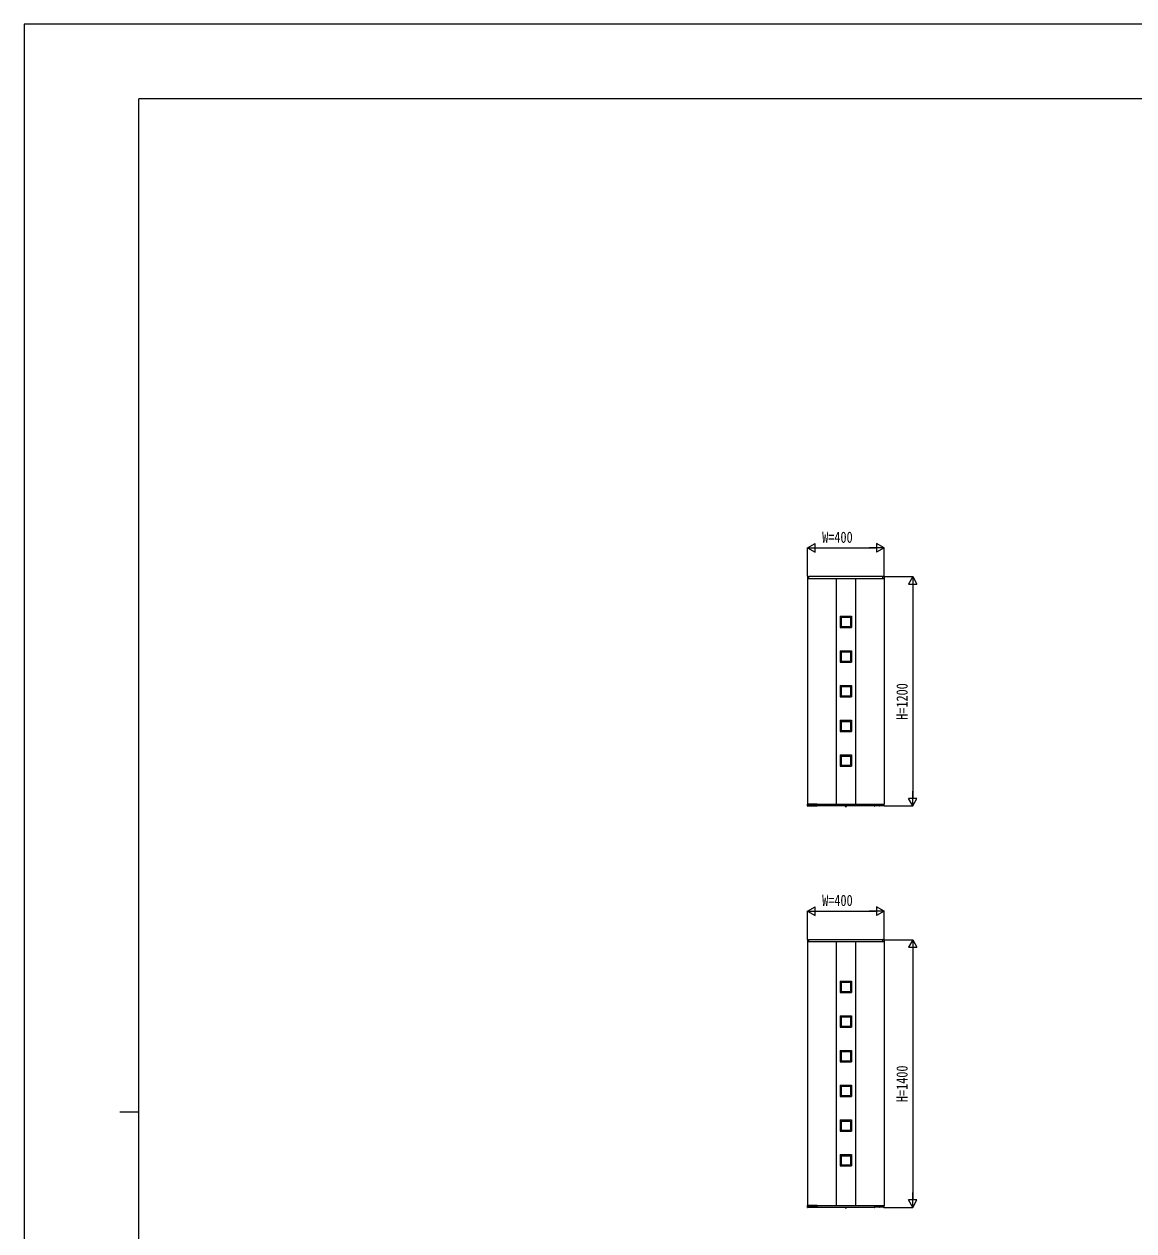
# Model space of a CAD drawing. Units: millimetres, scale not verified. Extents: x -8410 to 8410, y -5940 to 5940.
# Drawn here: x -8410 to -2602, y -373 to 5940 of the extents above; entities that cross this region are included whole.
import ezdxf
from ezdxf.enums import TextEntityAlignment as Align

# ---------------------------------------------------------------- set-up
doc = ezdxf.new("R2010")
doc.units = ezdxf.units.MM
doc.header["$LTSCALE"] = 30
for name, color, linetype in [('0-2_YKK_A1', 4, 'Continuous'), ('0-3_YKK_D', 6, 'Continuous'), ('0-4_YKK_ZWAK', 7, 'Continuous')]:
    doc.layers.add(name, color=color, linetype=linetype)
doc.styles.add('ＭＳ ゴシック', font='')
doc.styles.get('ＭＳ ゴシック').set_extended_font_data('MS Gothic')

msp = doc.modelspace()

# ---------------------------------------------------------------- linework, layer by layer
at = {"layer": '0-2_YKK_A1'}
for p, q in [((-4310.46, 3048.63), (-4310.46, 3040.5)), ((-4309.96, 3040), (-4309.96, 1860)), ((-4309.96, 3040), (-3909.96, 3040)), ((-4309.96, 3040), (-4303.26, 3040)), ((-4309.05, 3050.13), (-4303.49, 3050.47)), ((-4303.26, 3040), (-4303.26, 3040)), ((-3916.96, 3050), (-4302.96, 3050)), ((-4302.96, 3040), (-4302.96, 3050)), ((-4302.96, 3040.3), (-4302.96, 3049.97)), ((-4159.96, 3040), (-4159.96, 1860)), ((-4059.96, 3040), (-4059.96, 1860)), ((-3916.96, 3040), (-3916.96, 3050)), ((-3916.96, 3040.3), (-3916.96, 3049.97)), ((-3909.96, 3040), (-3916.66, 3040)), ((-3916.66, 3040), (-3916.66, 3040)), ((-3910.87, 3050.13), (-3916.43, 3050.47)), ((-3909.96, 3040), (-3909.96, 1860)), ((-3909.46, 3048.63), (-3909.46, 3040.5)), ((-4139.46, 2842.5), (-4139.46, 2783.5)), ((-4139.46, 2842.5), (-4080.46, 2842.5)), ((-4080.46, 2842.5), (-4080.46, 2783.5)), ((-4139.46, 2783.5), (-4080.46, 2783.5)), ((-4133.96, 2837), (-4133.96, 2789)), ((-4133.96, 2837), (-4085.96, 2837)), ((-4133.96, 2789), (-4085.96, 2789)), ((-4085.96, 2837), (-4085.96, 2789)), ((-4139.46, 2661), (-4139.46, 2602)), ((-4139.46, 2661), (-4080.46, 2661)), ((-4133.96, 2655.5), (-4133.96, 2607.5)), ((-4133.96, 2655.5), (-4085.96, 2655.5)), ((-4085.96, 2655.5), (-4085.96, 2607.5)), ((-4080.46, 2661), (-4080.46, 2602)), ((-4139.46, 2602), (-4080.46, 2602)), ((-4133.96, 2607.5), (-4085.96, 2607.5)), ((-4139.46, 2479.5), (-4139.46, 2420.5)), ((-4139.46, 2479.5), (-4080.46, 2479.5)), ((-4133.96, 2474), (-4133.96, 2426)), ((-4133.96, 2474), (-4085.96, 2474)), ((-4085.96, 2474), (-4085.96, 2426)), ((-4080.46, 2479.5), (-4080.46, 2420.5)), ((-4139.46, 2420.5), (-4080.46, 2420.5)), ((-4133.96, 2426), (-4085.96, 2426)), ((-4139.46, 2298), (-4139.46, 2239)), ((-4139.46, 2298), (-4080.46, 2298)), ((-4133.96, 2292.5), (-4133.96, 2244.5)), ((-4133.96, 2292.5), (-4085.96, 2292.5)), ((-4085.96, 2292.5), (-4085.96, 2244.5)), ((-4080.46, 2298), (-4080.46, 2239)), ((-4139.46, 2239), (-4080.46, 2239)), ((-4133.96, 2244.5), (-4085.96, 2244.5)), ((-4139.46, 2116.5), (-4139.46, 2057.5)), ((-4139.46, 2116.5), (-4080.46, 2116.5)), ((-4133.96, 2111), (-4133.96, 2063)), ((-4133.96, 2111), (-4085.96, 2111)), ((-4085.96, 2111), (-4085.96, 2063)), ((-4080.46, 2116.5), (-4080.46, 2057.5)), ((-4139.46, 2057.5), (-4080.46, 2057.5)), ((-4133.96, 2063), (-4085.96, 2063)), ((-4309.85, 1849.97), (-4310.43, 1859.47)), ((-4309.96, 1860), (-3909.96, 1860)), ((-4260.26, 1860), (-4309.93, 1860)), ((-4308.6, 1849.5), (-4309.35, 1849.5)), ((-4308.1, 1849.99), (-4308.07, 1851.81)), ((-4308.09, 1850.5), (-4261.79, 1850.5)), ((-4287.17, 1852.1), (-4307.75, 1852.1)), ((-4286.85, 1851.81), (-4286.84, 1850.99)), ((-4285.12, 1850.99), (-4285.1, 1851.81)), ((-4278.13, 1852.1), (-4284.79, 1852.1)), ((-4277.82, 1851.81), (-4277.8, 1850.99)), ((-4276.08, 1850.99), (-4276.07, 1851.81)), ((-4262.13, 1852.1), (-4275.75, 1852.1)), ((-4265.86, 1852.1), (-4265.84, 1850.99)), ((-4261.82, 1851.81), (-4261.79, 1850.01)), ((-4260.46, 1849.52), (-4261.29, 1849.52)), ((-4259.96, 1860), (-4259.96, 1850)), ((-4259.96, 1859.7), (-4259.96, 1850.02)), ((-3959.96, 1850), (-4259.96, 1850)), ((-4113.87, 1849.5), (-4113.78, 1850)), ((-4113.87, 1849.5), (-4113.7, 1848.53)), ((-4113.87, 1849.5), (-4106.05, 1849.5)), ((-4113.78, 1850), (-4106.14, 1850)), ((-4109.96, 1845.8), (-4109.96, 1850)), ((-4106.05, 1849.5), (-4106.22, 1848.53)), ((-4106.05, 1849.5), (-4106.14, 1850)), ((-3959.96, 1860), (-3959.96, 1850)), ((-3959.96, 1859.7), (-3959.96, 1850.02)), ((-3959.66, 1860), (-3909.99, 1860)), ((-3959.46, 1849.52), (-3958.63, 1849.52)), ((-3958.1, 1851.81), (-3958.13, 1850.01)), ((-3911.83, 1850.5), (-3958.13, 1850.5)), ((-3957.79, 1852.1), (-3944.17, 1852.1)), ((-3954.06, 1852.1), (-3954.08, 1850.99)), ((-3943.84, 1850.99), (-3943.85, 1851.81)), ((-3942.1, 1851.81), (-3942.12, 1850.99)), ((-3941.79, 1852.1), (-3935.13, 1852.1)), ((-3934.8, 1850.99), (-3934.82, 1851.81)), ((-3933.07, 1851.81), (-3933.08, 1850.99)), ((-3932.75, 1852.1), (-3912.17, 1852.1)), ((-3911.82, 1849.99), (-3911.85, 1851.81)), ((-3911.32, 1849.5), (-3910.57, 1849.5)), ((-3910.07, 1849.97), (-3909.49, 1859.47)), ((-4310.46, 1148.63), (-4310.46, 1140.5)), ((-4309.96, 1140), (-4309.96, -240)), ((-4309.96, 1140), (-3909.96, 1140)), ((-4309.96, 1140), (-4303.26, 1140)), ((-4309.05, 1150.13), (-4303.49, 1150.47)), ((-4303.26, 1140), (-4303.26, 1140)), ((-3916.96, 1150), (-4302.96, 1150)), ((-4302.96, 1140), (-4302.96, 1150)), ((-4302.96, 1140.3), (-4302.96, 1149.97)), ((-4159.96, 1140), (-4159.96, -240)), ((-4059.96, 1140), (-4059.96, -240)), ((-3916.96, 1140), (-3916.96, 1150)), ((-3916.96, 1140.3), (-3916.96, 1149.97)), ((-3909.96, 1140), (-3916.66, 1140)), ((-3916.66, 1140), (-3916.66, 1140)), ((-3910.87, 1150.13), (-3916.43, 1150.47)), ((-3909.96, 1140), (-3909.96, -240)), ((-3909.46, 1148.63), (-3909.46, 1140.5)), ((-4139.46, 933.25), (-4139.46, 874.25)), ((-4139.46, 933.25), (-4080.46, 933.25)), ((-4133.96, 927.75), (-4133.96, 879.75)), ((-4133.96, 927.75), (-4085.96, 927.75)), ((-4085.96, 927.75), (-4085.96, 879.75)), ((-4080.46, 933.25), (-4080.46, 874.25)), ((-4139.46, 874.25), (-4080.46, 874.25)), ((-4133.96, 879.75), (-4085.96, 879.75)), ((-4139.46, 751.75), (-4139.46, 692.75)), ((-4139.46, 751.75), (-4080.46, 751.75)), ((-4133.96, 746.25), (-4133.96, 698.25)), ((-4133.96, 746.25), (-4085.96, 746.25)), ((-4133.96, 698.25), (-4085.96, 698.25)), ((-4085.96, 746.25), (-4085.96, 698.25)), ((-4080.46, 751.75), (-4080.46, 692.75)), ((-4139.46, 692.75), (-4080.46, 692.75)), ((-4139.46, 570.25), (-4139.46, 511.25)), ((-4139.46, 570.25), (-4080.46, 570.25)), ((-4080.46, 570.25), (-4080.46, 511.25)), ((-4139.46, 511.25), (-4080.46, 511.25)), ((-4133.96, 564.75), (-4133.96, 516.75)), ((-4133.96, 564.75), (-4085.96, 564.75)), ((-4133.96, 516.75), (-4085.96, 516.75)), ((-4085.96, 564.75), (-4085.96, 516.75)), ((-4139.46, 388.75), (-4139.46, 329.75)), ((-4139.46, 388.75), (-4080.46, 388.75)), ((-4133.96, 383.25), (-4133.96, 335.25)), ((-4133.96, 383.25), (-4085.96, 383.25)), ((-4085.96, 383.25), (-4085.96, 335.25)), ((-4080.46, 388.75), (-4080.46, 329.75)), ((-4139.46, 329.75), (-4080.46, 329.75)), ((-4133.96, 335.25), (-4085.96, 335.25)), ((-4139.46, 207.25), (-4139.46, 148.25)), ((-4139.46, 207.25), (-4080.46, 207.25)), ((-4133.96, 201.75), (-4133.96, 153.75)), ((-4133.96, 201.75), (-4085.96, 201.75)), ((-4085.96, 201.75), (-4085.96, 153.75)), ((-4080.46, 207.25), (-4080.46, 148.25)), ((-4139.46, 148.25), (-4080.46, 148.25)), ((-4133.96, 153.75), (-4085.96, 153.75)), ((-4139.46, 25.75), (-4139.46, -33.25)), ((-4139.46, 25.75), (-4080.46, 25.75)), ((-4133.96, 20.25), (-4133.96, -27.75)), ((-4133.96, 20.25), (-4085.96, 20.25)), ((-4085.96, 20.25), (-4085.96, -27.75)), ((-4080.46, 25.75), (-4080.46, -33.25)), ((-4139.46, -33.25), (-4080.46, -33.25)), ((-4133.96, -27.75), (-4085.96, -27.75)), ((-4309.85, -250.03), (-4310.43, -240.53)), ((-4309.96, -240), (-3909.96, -240)), ((-4260.26, -240), (-4309.93, -240)), ((-4308.6, -250.5), (-4309.35, -250.5)), ((-4308.1, -250.01), (-4308.07, -248.19)), ((-4308.09, -249.5), (-4261.79, -249.5)), ((-4287.17, -247.9), (-4307.75, -247.9)), ((-4286.85, -248.19), (-4286.84, -249.01)), ((-4285.12, -249.01), (-4285.1, -248.19)), ((-4278.13, -247.9), (-4284.79, -247.9)), ((-4277.82, -248.19), (-4277.8, -249.01)), ((-4276.08, -249.01), (-4276.07, -248.19)), ((-4262.13, -247.9), (-4275.75, -247.9)), ((-4265.86, -247.9), (-4265.84, -249.01)), ((-4261.82, -248.19), (-4261.79, -249.99)), ((-4260.46, -250.48), (-4261.29, -250.48)), ((-4259.96, -240), (-4259.96, -250)), ((-4259.96, -240.3), (-4259.96, -249.98)), ((-3959.96, -250), (-4259.96, -250)), ((-4113.87, -250.5), (-4113.78, -250)), ((-4113.87, -250.5), (-4113.7, -251.47)), ((-4113.87, -250.5), (-4106.05, -250.5)), ((-4113.78, -250), (-4106.14, -250)), ((-4109.96, -254.2), (-4109.96, -250)), ((-4106.05, -250.5), (-4106.22, -251.47)), ((-4106.05, -250.5), (-4106.14, -250)), ((-3959.96, -240), (-3959.96, -250)), ((-3959.96, -240.3), (-3959.96, -249.98)), ((-3959.66, -240), (-3909.99, -240)), ((-3959.46, -250.48), (-3958.63, -250.48)), ((-3958.1, -248.19), (-3958.13, -249.99)), ((-3911.83, -249.5), (-3958.13, -249.5)), ((-3957.79, -247.9), (-3944.17, -247.9)), ((-3954.06, -247.9), (-3954.08, -249.01)), ((-3943.84, -249.01), (-3943.85, -248.19)), ((-3942.1, -248.19), (-3942.12, -249.01)), ((-3941.79, -247.9), (-3935.13, -247.9)), ((-3934.8, -249.01), (-3934.82, -248.19)), ((-3933.07, -248.19), (-3933.08, -249.01)), ((-3932.75, -247.9), (-3912.17, -247.9)), ((-3911.82, -250.01), (-3911.85, -248.19)), ((-3911.32, -250.5), (-3910.57, -250.5)), ((-3910.07, -250.03), (-3909.49, -240.53))]:
    msp.add_line(p, q, dxfattribs=at)
for points in [[(-4307.75, 1852.1), (-4307.89, 1852.07), (-4307.97, 1852.02), (-4308.01, 1851.97), (-4308.04, 1851.91), (-4308.06, 1851.86), (-4308.07, 1851.81)], [(-4286.85, 1851.81), (-4286.86, 1851.85), (-4286.87, 1851.9), (-4286.89, 1851.95), (-4286.92, 1851.99), (-4286.97, 1852.04), (-4287.05, 1852.08), (-4287.17, 1852.1)], [(-4284.79, 1852.1), (-4284.92, 1852.07), (-4285, 1852.02), (-4285.05, 1851.97), (-4285.08, 1851.91), (-4285.09, 1851.86), (-4285.1, 1851.81)], [(-4277.82, 1851.81), (-4277.82, 1851.85), (-4277.83, 1851.9), (-4277.86, 1851.95), (-4277.89, 1851.99), (-4277.94, 1852.04), (-4278.01, 1852.08), (-4278.13, 1852.1)], [(-4275.75, 1852.1), (-4275.89, 1852.07), (-4275.97, 1852.02), (-4276.01, 1851.97), (-4276.04, 1851.91), (-4276.06, 1851.86), (-4276.07, 1851.81)], [(-4261.82, 1851.81), (-4261.82, 1851.85), (-4261.83, 1851.9), (-4261.86, 1851.95), (-4261.89, 1851.99), (-4261.94, 1852.04), (-4262.01, 1852.08), (-4262.13, 1852.1)], [(-4112.26, 1847.42), (-4111.11, 1849.74), (-4109.96, 1850.35)], [(-4107.66, 1847.42), (-4108.82, 1849.74), (-4109.96, 1850.35)], [(-3958.1, 1851.81), (-3958.1, 1851.85), (-3958.09, 1851.9), (-3958.06, 1851.95), (-3958.03, 1851.99), (-3957.98, 1852.04), (-3957.91, 1852.08), (-3957.79, 1852.1)], [(-3944.17, 1852.1), (-3944.03, 1852.07), (-3943.96, 1852.02), (-3943.91, 1851.97), (-3943.88, 1851.91), (-3943.86, 1851.86), (-3943.85, 1851.81)], [(-3942.1, 1851.81), (-3942.1, 1851.85), (-3942.09, 1851.9), (-3942.06, 1851.95), (-3942.03, 1851.99), (-3941.98, 1852.04), (-3941.91, 1852.08), (-3941.79, 1852.1)], [(-3935.13, 1852.1), (-3935, 1852.07), (-3934.92, 1852.02), (-3934.87, 1851.97), (-3934.84, 1851.91), (-3934.83, 1851.86), (-3934.82, 1851.81)], [(-3933.07, 1851.81), (-3933.06, 1851.85), (-3933.05, 1851.9), (-3933.03, 1851.95), (-3933, 1851.99), (-3932.95, 1852.04), (-3932.87, 1852.08), (-3932.75, 1852.1)], [(-3912.17, 1852.1), (-3912.03, 1852.07), (-3911.96, 1852.02), (-3911.91, 1851.97), (-3911.88, 1851.91), (-3911.86, 1851.86), (-3911.85, 1851.81)], [(-4307.75, -247.9), (-4307.89, -247.93), (-4307.97, -247.98), (-4308.01, -248.03), (-4308.04, -248.09), (-4308.06, -248.14), (-4308.07, -248.19)], [(-4286.85, -248.19), (-4286.86, -248.15), (-4286.87, -248.1), (-4286.89, -248.05), (-4286.92, -248.01), (-4286.97, -247.96), (-4287.05, -247.92), (-4287.17, -247.9)], [(-4284.79, -247.9), (-4284.92, -247.93), (-4285, -247.98), (-4285.05, -248.03), (-4285.08, -248.09), (-4285.09, -248.14), (-4285.1, -248.19)], [(-4277.82, -248.19), (-4277.82, -248.15), (-4277.83, -248.1), (-4277.86, -248.05), (-4277.89, -248.01), (-4277.94, -247.96), (-4278.01, -247.92), (-4278.13, -247.9)], [(-4275.75, -247.9), (-4275.89, -247.93), (-4275.97, -247.98), (-4276.01, -248.03), (-4276.04, -248.09), (-4276.06, -248.14), (-4276.07, -248.19)], [(-4261.82, -248.19), (-4261.82, -248.15), (-4261.83, -248.1), (-4261.86, -248.05), (-4261.89, -248.01), (-4261.94, -247.96), (-4262.01, -247.92), (-4262.13, -247.9)], [(-4112.26, -252.58), (-4111.11, -250.26), (-4109.96, -249.65)], [(-4107.66, -252.58), (-4108.82, -250.26), (-4109.96, -249.65)], [(-3958.1, -248.19), (-3958.1, -248.15), (-3958.09, -248.1), (-3958.06, -248.05), (-3958.03, -248.01), (-3957.98, -247.96), (-3957.91, -247.92), (-3957.79, -247.9)], [(-3944.17, -247.9), (-3944.03, -247.93), (-3943.96, -247.98), (-3943.91, -248.03), (-3943.88, -248.09), (-3943.86, -248.14), (-3943.85, -248.19)], [(-3942.1, -248.19), (-3942.1, -248.15), (-3942.09, -248.1), (-3942.06, -248.05), (-3942.03, -248.01), (-3941.98, -247.96), (-3941.91, -247.92), (-3941.79, -247.9)], [(-3935.13, -247.9), (-3935, -247.93), (-3934.92, -247.98), (-3934.87, -248.03), (-3934.84, -248.09), (-3934.83, -248.14), (-3934.82, -248.19)], [(-3933.07, -248.19), (-3933.06, -248.15), (-3933.05, -248.1), (-3933.03, -248.05), (-3933, -248.01), (-3932.95, -247.96), (-3932.87, -247.92), (-3932.75, -247.9)], [(-3912.17, -247.9), (-3912.03, -247.93), (-3911.96, -247.98), (-3911.91, -248.03), (-3911.88, -248.09), (-3911.86, -248.14), (-3911.85, -248.19)]]:
    msp.add_lwpolyline(points, dxfattribs=at)
for centre, radius, start, end in [((-4308.96, 3048.63), 1.5, 93.5, 180), ((-4309.96, 3040.5), 0.5, 180, 270), ((-4303.46, 3049.97), 0.5, 0, 93.5), ((-4303.26, 3040.3), 0.3, 270, 0), ((-3916.46, 3049.97), 0.5, 86.5, 180), ((-3916.66, 3040.3), 0.3, 180, 270), ((-3910.96, 3048.63), 1.5, 0, 86.5), ((-3909.96, 3040.5), 0.5, 270, 0), ((-4309.93, 1859.5), 0.5, 90, 183.5), ((-4309.35, 1850), 0.5, 183.5, 269.21081), ((-4308.6, 1850), 0.5, 269.18971, 359), ((-4286.34, 1851), 0.5, 181, 270), ((-4285.62, 1851), 0.5, 270, 359), ((-4277.3, 1851), 0.5, 181, 270), ((-4276.58, 1851), 0.5, 270, 359), ((-4265.34, 1851), 0.5, 181, 270), ((-4261.29, 1850.02), 0.5, 181.0014, 270.00152), ((-4260.46, 1850.02), 0.5, 270, 0), ((-4260.26, 1859.7), 0.3, 0, 90), ((-4112.81, 1848.68), 0.9, 190, 239.36409), ((-4109.96, 1853.5), 6.5, 239.36409, 300.63591), ((-4107.11, 1848.68), 0.9, 300.63591, 350), ((-3959.66, 1859.7), 0.3, 90, 180), ((-3959.46, 1850.02), 0.5, 180, 270), ((-3958.63, 1850.02), 0.5, 269.99848, 358.9986), ((-3954.58, 1851), 0.5, 270, 359), ((-3943.34, 1851), 0.5, 181, 270), ((-3942.62, 1851), 0.5, 270, 359), ((-3934.3, 1851), 0.5, 181, 270), ((-3933.58, 1851), 0.5, 270, 359), ((-3911.32, 1850), 0.5, 181, 270.81029), ((-3910.57, 1850), 0.5, 270.78919, 356.5), ((-3909.99, 1859.5), 0.5, 356.5, 90), ((-4308.96, 1148.63), 1.5, 93.5, 180), ((-4309.96, 1140.5), 0.5, 180, 270), ((-4303.46, 1149.97), 0.5, 0, 93.5), ((-4303.26, 1140.3), 0.3, 270, 0), ((-3916.46, 1149.97), 0.5, 86.5, 180), ((-3916.66, 1140.3), 0.3, 180, 270), ((-3910.96, 1148.63), 1.5, 0, 86.5), ((-3909.96, 1140.5), 0.5, 270, 0), ((-4309.93, -240.5), 0.5, 90, 183.5), ((-4309.35, -250), 0.5, 183.5, 269.21081), ((-4308.6, -250), 0.5, 269.18971, 359), ((-4286.34, -249), 0.5, 181, 270), ((-4285.62, -249), 0.5, 270, 359), ((-4277.3, -249), 0.5, 181, 270), ((-4276.58, -249), 0.5, 270, 359), ((-4265.34, -249), 0.5, 181, 270), ((-4261.29, -249.98), 0.5, 181.0014, 270.00152), ((-4260.46, -249.98), 0.5, 270, 0), ((-4260.26, -240.3), 0.3, 0, 90), ((-4112.81, -251.32), 0.9, 190, 239.36409), ((-4109.96, -246.5), 6.5, 239.36409, 300.63591), ((-4107.11, -251.32), 0.9, 300.63591, 350), ((-3959.66, -240.3), 0.3, 90, 180), ((-3959.46, -249.98), 0.5, 180, 270), ((-3958.63, -249.98), 0.5, 269.99848, 358.9986), ((-3954.58, -249), 0.5, 270, 359), ((-3943.34, -249), 0.5, 181, 270), ((-3942.62, -249), 0.5, 270, 359), ((-3934.3, -249), 0.5, 181, 270), ((-3933.58, -249), 0.5, 270, 359), ((-3911.32, -250), 0.5, 181, 270.81029), ((-3910.57, -250), 0.5, 270.78919, 356.5), ((-3909.99, -240.5), 0.5, 356.5, 90)]:
    msp.add_arc(centre, radius, start, end, dxfattribs=at)
at = {"layer": '0-3_YKK_D'}
for p, q in [((-4309.96, 3200), (-4270.99, 3222.5)), ((-4270.99, 3177.5), (-4270.99, 3222.5)), ((-3909.96, 3200), (-3948.93, 3222.5)), ((-3948.93, 3222.5), (-3948.93, 3177.5)), ((-4309.96, 3052), (-4309.96, 3201)), ((-4309.96, 3200), (-4270.99, 3177.5)), ((-4309.96, 3200), (-4232.02, 3200)), ((-4264.96, 3200), (-3954.96, 3200)), ((-3909.96, 3200), (-3987.9, 3200)), ((-3909.96, 3200), (-3948.93, 3177.5)), ((-3909.96, 3052), (-3909.96, 3201)), ((-3907.96, 3050), (-3758.96, 3050)), ((-3759.96, 3050), (-3782.46, 3011.03)), ((-3759.96, 3050), (-3737.46, 3011.03)), ((-3759.96, 3050), (-3759.96, 2972.06)), ((-3782.46, 3011.03), (-3737.46, 3011.03)), ((-3759.96, 3005), (-3759.96, 1895)), ((-3759.96, 1850), (-3759.96, 1927.94)), ((-3907.96, 1850), (-3758.96, 1850)), ((-3759.96, 1850), (-3782.46, 1888.97)), ((-3737.46, 1888.97), (-3782.46, 1888.97)), ((-3759.96, 1850), (-3737.46, 1888.97)), ((-4309.96, 1300), (-4270.99, 1322.5)), ((-4309.96, 1152), (-4309.96, 1301)), ((-4309.96, 1300), (-4270.99, 1277.5)), ((-4309.96, 1300), (-4232.02, 1300)), ((-4270.99, 1277.5), (-4270.99, 1322.5)), ((-4264.96, 1300), (-3954.96, 1300)), ((-3909.96, 1300), (-3987.9, 1300)), ((-3909.96, 1300), (-3948.93, 1322.5)), ((-3948.93, 1322.5), (-3948.93, 1277.5)), ((-3909.96, 1300), (-3948.93, 1277.5)), ((-3909.96, 1152), (-3909.96, 1301)), ((-3907.96, 1150), (-3758.96, 1150)), ((-3759.96, 1150), (-3782.46, 1111.03)), ((-3759.96, 1150), (-3737.46, 1111.03)), ((-3759.96, 1150), (-3759.96, 1072.06)), ((-3782.46, 1111.03), (-3737.46, 1111.03)), ((-3759.96, 1105), (-3759.96, -205)), ((-3759.96, -250), (-3759.96, -172.06)), ((-3907.96, -250), (-3758.96, -250)), ((-3759.96, -250), (-3782.46, -211.03)), ((-3737.46, -211.03), (-3782.46, -211.03)), ((-3759.96, -250), (-3737.46, -211.03))]:
    msp.add_line(p, q, dxfattribs=at)
at = {"layer": '0-4_YKK_ZWAK'}
for p, q in [((7790.04, 5550), (-7809.96, 5550)), ((-7809.96, -5050), (-7809.96, 5550)), ((-7909.96, 250), (-7809.96, 250))]:
    msp.add_line(p, q, dxfattribs=at)
msp.add_lwpolyline([(-8410, -5940), (8410, -5940), (8410, 5940), (-8410, 5940)], close=True, dxfattribs=at)

# ---------------------------------------------------------------- texts
at = {"layer": '0-3_YKK_D', "style": 'ＭＳ ゴシック', "width": 0.8}
for p in [(-4233.69, 3209), (-4233.69, 1309)]:
    msp.add_text('W=400', height=58.65, dxfattribs=at).set_placement(p, align=Align.BOTTOM_LEFT)
for s, p in [('H=1200', (-3768.96, 2300.67)), ('H=1400', (-3768.96, 300.67))]:
    msp.add_text(s, height=58.65, rotation=90, dxfattribs=at).set_placement(p, align=Align.BOTTOM_LEFT)

doc.saveas('drawing.dxf')
